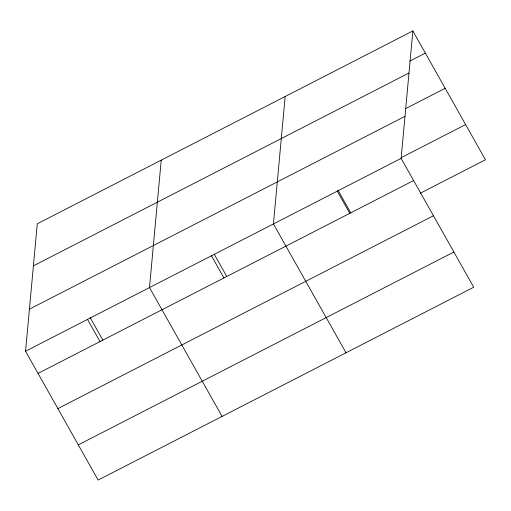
<?xml version="1.0" encoding="UTF-8"?>
<svg xmlns="http://www.w3.org/2000/svg" width="511" height="511" viewBox="0 0 511 511"><rect width="100%" height="100%" fill="white"/><g stroke="black" fill="none" stroke-linecap="round" stroke-linejoin="round"><path stroke-width="0.77" d="M412.862 30.941L401.122 158.384L473.716 287.214L98.138 480.059L25.55 351.229L37.284 223.786L412.862 30.941L485.45 159.771L420.183 193.279M161.227 160.147L149.487 287.591L222.081 416.42M285.164 96.509L273.43 223.952L346.017 352.782M409.745 61.128L425.356 53.118M33.413 265.841L408.985 72.996M405.459 108.709L445.183 88.314M29.421 309.174L404.999 116.329M401.774 157.356L465.617 124.575M25.55 351.229L401.122 158.384M38.044 373.4L413.616 180.555M57.877 408.596L433.449 215.751M78.311 444.864L453.883 252.019M337.924 190.143L350.757 212.915M337.279 191.171L349.773 213.343M214.371 254.472L226.814 276.553M211.458 255.768L223.952 277.946M90.045 317.42L102.877 340.192M87.522 319.413L100.015 341.584"/></g></svg>
